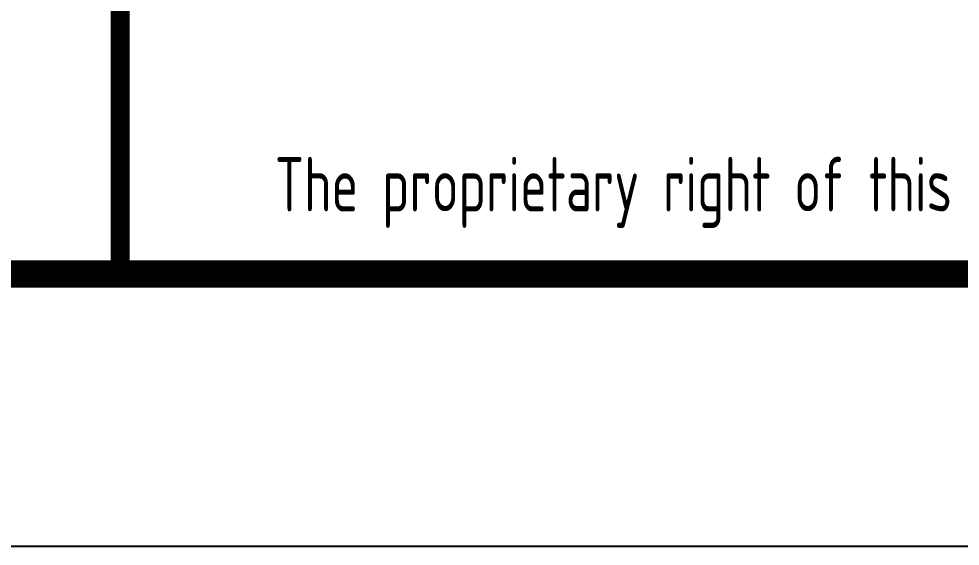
# Model space of a CAD drawing. Extents: x 4830845 to 5141198, y -443067 to -268177.
# Drawn here: x 5009731 to 5013188, y -422737 to -420800 of the extents above; entities that cross this region are included whole.
import ezdxf
from ezdxf.enums import TextEntityAlignment as Align

# ---------------------------------------------------------------- set-up
doc = ezdxf.new("R2010")
doc.units = 0
doc.header["$LTSCALE"] = 1000
doc.header["$MEASUREMENT"] = 0
doc.layers.get('0').update_dxf_attribs({"linetype": 'CONTINUOUS'})
doc.layers.add('PUB_TITLE', color=4, linetype='CONTINUOUS')
doc.styles.add('AHD', font='sceie.shx', dxfattribs={"width": 0.7, "bigfont": 'sceic.shx'})

msp = doc.modelspace()

# ---------------------------------------------------------------- linework, layer by layer
msp.add_line((5010103.5, -421737.3), (5028103.5, -421737.3))
at = {"const_width": 70}
msp.add_lwpolyline([(5010103.5, -415737.3), (5010103.5, -421737.3)], dxfattribs=at)
msp.add_lwpolyline([(5028103.5, -415737.3, 70, 70, 0), (5010103.5, -415737.3, 70, 70, 0), (5010103.5, -421737.3, 0, 0, 0)], format="xyseb")
at = {"layer": 'PUB_TITLE', "color": 4}
msp.add_lwpolyline([(4945003.5, -422737.3), (5029103.5, -422737.3), (5029103.5, -363337.3), (4945003.5, -363337.3)], close=True, dxfattribs=at)
at = {"layer": 'PUB_TITLE', "color": 4, "const_width": 100}
msp.add_lwpolyline([(4947503.5, -421737.3), (5028103.5, -421737.3), (5028103.5, -364337.3), (4947503.5, -364337.3)], close=True, dxfattribs=at)

# ---------------------------------------------------------------- texts
at = {"style": 'AHD', "width": 0.8}
msp.add_text('The proprietary right of this document belongs to Anhui Huadong Chemical And Medical Engineering  Co.,Ltd.  and any replication or transfer to the 3rd. side is forbidden without its permission. ', height=200, dxfattribs=at).set_placement((5019103.5, -421437.3), align=Align.MIDDLE)
msp.add_text('The proprietary right of this document belongs to Anhui Huadong Chemical And Medical Engineering  Co.,Ltd.  and any replication or transfer to the 3rd. side is forbidden without its permission. ', height=200, dxfattribs=at).set_placement((5019103.5, -421437.3), align=Align.MIDDLE)

doc.saveas('drawing.dxf')
